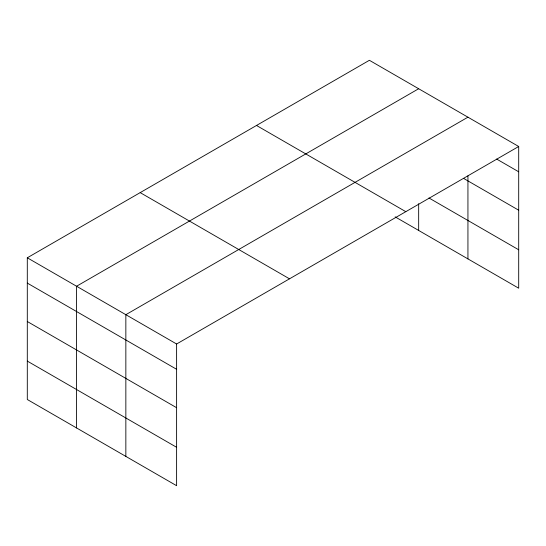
<?xml version="1.0" encoding="UTF-8"?>
<svg xmlns="http://www.w3.org/2000/svg" width="546" height="546" viewBox="0 0 546 546"><rect width="100%" height="100%" fill="white"/><g stroke="black" fill="none" stroke-linecap="round" stroke-linejoin="round"><path stroke-width="0.82" d="M395.133 216.864L518.7 288.206L518.7 146.492L369.389 60.292L27.3 257.794L27.3 399.508L176.611 485.708L176.611 344L27.3 257.794M418.666 88.739L76.57 286.24L76.57 427.955M467.936 117.185L125.846 314.687L125.846 456.401M176.611 344L518.7 146.492M496.628 159.05L518.7 171.792M463.52 178.351L518.7 210.21M428.958 197.973L518.7 249.788M256.504 125.471L405.808 211.671M140.192 192.622L289.496 278.822M27.3 283.094L176.611 369.294M27.3 321.512L176.611 407.712M27.3 361.09L176.611 447.29M467.936 175.887L467.936 258.893M418.666 203.726L418.666 230.446"/></g></svg>
